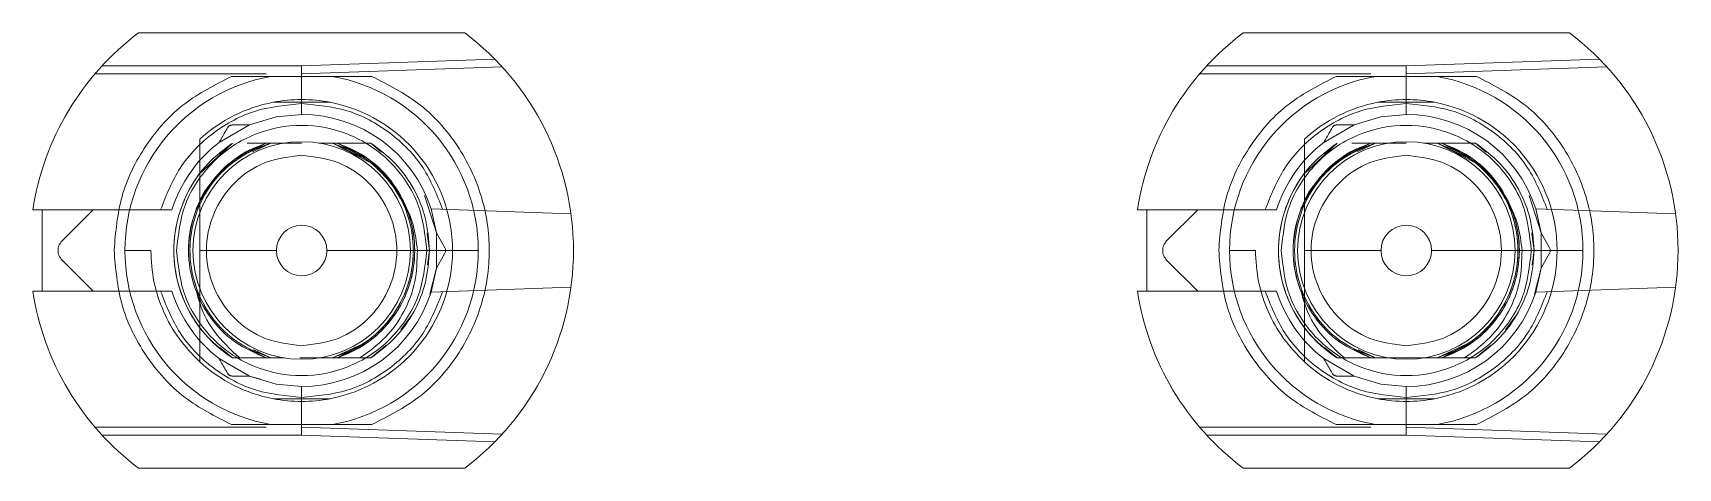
# Model space of a CAD drawing. Header units: millimetres. Extents: x -84 to 500, y -79 to 331.
# Drawn here: x 263.79 to 294.05, y 236.54 to 244.54 of the extents above; entities that cross this region are included whole.
import ezdxf
from ezdxf.lldxf.tags import DXFTag

# ---------------------------------------------------------------- set-up
doc = ezdxf.new("R2010")
doc.units = ezdxf.units.MM
tags = doc.linetypes.add('HIDDEN', pattern=[1.905, 1.27, -0.635]).pattern_tags.tags
tags[6:7] = [DXFTag(74, 4), DXFTag(75, 0), DXFTag(340, '0'), DXFTag(46, 1.0), DXFTag(50, 0.0), DXFTag(44, 0.0), DXFTag(45, 0.0)]
tags[4:5] = [DXFTag(74, 4), DXFTag(75, 0), DXFTag(340, '0'), DXFTag(46, 1.0), DXFTag(50, 0.0), DXFTag(44, 0.0), DXFTag(45, 0.0)]

msp = doc.modelspace()

# ---------------------------------------------------------------- linework, layer by layer
at = {"color": 7, "linetype": 'Continuous', "lineweight": 15}
for p, q in [((271.73, 244.54), (265.73, 244.54)), ((292.05, 244.54), (286.05, 244.54)), ((263.787, 241.29), (263.955, 241.29)), ((263.955, 241.29), (263.955, 239.79)), ((284.107, 241.29), (284.275, 241.29)), ((284.275, 241.29), (284.275, 239.79)), ((265.48, 240.54), (265.955, 240.54)), ((268.265, 240.54), (266.855, 240.54)), ((271.505, 240.54), (269.195, 240.54)), ((271.505, 240.54), (271.98, 240.54)), ((285.8, 240.54), (286.275, 240.54)), ((288.585, 240.54), (287.175, 240.54)), ((291.825, 240.54), (289.515, 240.54)), ((291.825, 240.54), (292.3, 240.54)), ((263.787, 239.79), (263.955, 239.79)), ((284.107, 239.79), (284.275, 239.79)), ((265.73, 236.54), (271.73, 236.54)), ((286.05, 236.54), (292.05, 236.54))]:
    msp.add_line(p, q, dxfattribs=at)
at = {"color": 7, "linetype": 'HIDDEN', "lineweight": 0}
for p, q in [((265.059, 243.934), (268.73, 243.934)), ((268.73, 243.934), (272.283, 244.058)), ((268.73, 243.79), (268.73, 243.934)), ((285.379, 243.934), (289.05, 243.934)), ((289.05, 243.934), (292.603, 244.058)), ((289.05, 243.79), (289.05, 243.934)), ((268.08, 243.79), (264.93, 243.79)), ((272.416, 243.919), (268.73, 243.79)), ((268.73, 243.24), (268.73, 243.79)), ((288.4, 243.79), (285.25, 243.79)), ((292.736, 243.919), (289.05, 243.79)), ((289.05, 243.24), (289.05, 243.79)), ((268.73, 243.24), (268.73, 243.04)), ((269.254, 243.265), (269.254, 243.265)), ((289.05, 243.24), (289.05, 243.04)), ((289.574, 243.265), (289.574, 243.265)), ((267.77, 242.848), (267.211, 242.526)), ((267.211, 242.526), (267.368, 242.798)), ((288.09, 242.848), (287.531, 242.526)), ((287.531, 242.526), (287.688, 242.798)), ((266.841, 241.938), (267.456, 242.515)), ((267.456, 242.515), (267.22, 242.317)), ((267.507, 242.221), (268.079, 242.515)), ((267.507, 242.221), (268.079, 242.515)), ((267.729, 242.515), (268.079, 242.515)), ((267.825, 242.355), (268.164, 242.515)), ((268.164, 242.515), (267.825, 242.355)), ((268.079, 242.515), (267.838, 242.391)), ((268.415, 242.515), (268.164, 242.515)), ((268.648, 242.515), (268.415, 242.515)), ((268.73, 242.515), (268.462, 242.515)), ((269.296, 242.515), (269.045, 242.515)), ((269.296, 242.515), (270.001, 242.154)), ((269.296, 242.515), (269.766, 242.293)), ((269.766, 242.293), (269.296, 242.515)), ((269.296, 242.515), (269.828, 242.264)), ((269.828, 242.264), (269.296, 242.515)), ((269.296, 242.515), (269.828, 242.264)), ((269.828, 242.264), (269.296, 242.515)), ((270.004, 242.515), (269.381, 242.515)), ((269.828, 242.285), (269.381, 242.515)), ((269.381, 242.515), (269.895, 242.251)), ((269.895, 242.251), (269.381, 242.515)), ((269.381, 242.515), (269.895, 242.251)), ((269.731, 242.515), (270.004, 242.515)), ((270.143, 242.398), (270.004, 242.515)), ((270.201, 242.35), (270.004, 242.515)), ((287.161, 241.938), (287.776, 242.515)), ((287.776, 242.515), (287.54, 242.317)), ((287.827, 242.221), (288.399, 242.515)), ((287.827, 242.221), (288.399, 242.515)), ((288.049, 242.515), (288.399, 242.515)), ((288.145, 242.355), (288.484, 242.515)), ((288.484, 242.515), (288.145, 242.355)), ((288.399, 242.515), (288.158, 242.391)), ((288.735, 242.515), (288.484, 242.515)), ((288.968, 242.515), (288.735, 242.515)), ((289.05, 242.515), (288.782, 242.515)), ((289.616, 242.515), (289.365, 242.515)), ((289.616, 242.515), (290.321, 242.154)), ((289.616, 242.515), (290.086, 242.293)), ((290.086, 242.293), (289.616, 242.515)), ((289.616, 242.515), (290.148, 242.264)), ((290.148, 242.264), (289.616, 242.515)), ((289.616, 242.515), (290.148, 242.264)), ((290.148, 242.264), (289.616, 242.515)), ((290.324, 242.515), (289.701, 242.515)), ((290.148, 242.285), (289.701, 242.515)), ((289.701, 242.515), (290.215, 242.251)), ((290.215, 242.251), (289.701, 242.515)), ((289.701, 242.515), (290.215, 242.251)), ((290.051, 242.515), (290.324, 242.515)), ((290.463, 242.398), (290.324, 242.515)), ((290.521, 242.35), (290.324, 242.515)), ((271.209, 240.863), (270.989, 241.551)), ((291.529, 240.863), (291.309, 241.551)), ((263.955, 241.29), (266.136, 241.29)), ((264.322, 240.717), (264.895, 241.29)), ((271.11, 241.305), (273.684, 241.215)), ((271.11, 241.305), (271.209, 240.863)), ((284.275, 241.29), (286.456, 241.29)), ((284.642, 240.717), (285.215, 241.29)), ((291.43, 241.305), (294.004, 241.215)), ((291.43, 241.305), (291.529, 240.863)), ((271.08, 240.54), (271.039, 240.864)), ((271.08, 240.54), (271.041, 240.85)), ((271.209, 240.863), (271.367, 240.59)), ((271.209, 240.217), (271.209, 240.863)), ((291.4, 240.54), (291.359, 240.864)), ((291.4, 240.54), (291.361, 240.85)), ((291.529, 240.863), (291.687, 240.59)), ((291.529, 240.217), (291.529, 240.863)), ((264.895, 239.79), (264.322, 240.363)), ((271.047, 240.275), (271.08, 240.54)), ((271.367, 240.49), (271.209, 240.217)), ((285.215, 239.79), (284.642, 240.363)), ((291.367, 240.275), (291.4, 240.54)), ((291.687, 240.49), (291.529, 240.217)), ((271.09, 239.739), (271.209, 240.217)), ((271.209, 240.217), (271.11, 239.775)), ((291.41, 239.739), (291.529, 240.217)), ((291.529, 240.217), (291.43, 239.775)), ((266.136, 239.79), (263.955, 239.79)), ((273.684, 239.865), (271.11, 239.775)), ((286.456, 239.79), (284.275, 239.79)), ((294.004, 239.865), (291.43, 239.775)), ((270.555, 239.083), (270.765, 239.365)), ((290.875, 239.083), (291.085, 239.365)), ((269.853, 238.827), (269.296, 238.565)), ((269.296, 238.565), (269.853, 238.827)), ((269.853, 238.827), (269.296, 238.565)), ((269.296, 238.565), (269.853, 238.827)), ((269.381, 238.565), (269.893, 238.828)), ((270.004, 238.565), (270.277, 238.794)), ((290.173, 238.827), (289.616, 238.565)), ((289.616, 238.565), (290.173, 238.827)), ((290.173, 238.827), (289.616, 238.565)), ((289.616, 238.565), (290.173, 238.827)), ((289.701, 238.565), (290.213, 238.828)), ((290.324, 238.565), (290.597, 238.794)), ((267.211, 238.554), (267.77, 238.232)), ((267.228, 238.756), (267.456, 238.565)), ((267.278, 238.714), (267.456, 238.565)), ((267.456, 238.565), (268.415, 238.565)), ((267.729, 238.565), (268.079, 238.565)), ((268.079, 238.565), (267.729, 238.565)), ((267.764, 238.727), (268.079, 238.565)), ((268.164, 238.565), (267.847, 238.715)), ((267.851, 238.713), (268.164, 238.565)), ((268.697, 238.565), (269.045, 238.565)), ((269.045, 238.565), (269.803, 238.565)), ((269.381, 238.565), (270.004, 238.565)), ((269.803, 238.565), (269.381, 238.565)), ((287.531, 238.554), (288.09, 238.232)), ((287.548, 238.756), (287.776, 238.565)), ((287.598, 238.714), (287.776, 238.565)), ((287.776, 238.565), (288.735, 238.565)), ((288.399, 238.565), (288.049, 238.565)), ((288.084, 238.727), (288.399, 238.565)), ((288.484, 238.565), (288.167, 238.715)), ((288.171, 238.713), (288.484, 238.565)), ((288.197, 238.565), (288.399, 238.565)), ((288.735, 238.565), (289.365, 238.565)), ((289.365, 238.565), (290.123, 238.565)), ((289.701, 238.565), (290.324, 238.565)), ((290.123, 238.565), (289.701, 238.565)), ((267.77, 238.232), (267.455, 238.232)), ((267.77, 238.232), (267.972, 238.174)), ((288.09, 238.232), (287.775, 238.232)), ((268.73, 238.04), (268.73, 237.84)), ((289.05, 238.04), (289.05, 237.84)), ((268.73, 237.29), (268.73, 237.84)), ((289.05, 237.29), (289.05, 237.84)), ((264.93, 237.29), (268.08, 237.29)), ((268.73, 237.29), (272.416, 237.161)), ((268.73, 237.29), (268.73, 237.146)), ((285.25, 237.29), (288.4, 237.29)), ((289.05, 237.29), (292.736, 237.161)), ((289.05, 237.29), (289.05, 237.146)), ((268.73, 237.146), (265.059, 237.146)), ((272.283, 237.022), (268.73, 237.146)), ((289.05, 237.146), (285.379, 237.146)), ((292.603, 237.022), (289.05, 237.146))]:
    msp.add_line(p, q, dxfattribs=at)
at = {"color": 7, "linetype": 'HIDDEN', "lineweight": 0, "flags": 128}
for points in [[(267.77, 242.848), (268.264, 242.996), (268.738, 243.04)], [(288.09, 242.848), (288.584, 242.996), (289.058, 243.04)], [(267.456, 242.515), (267.456, 242.515)], [(268.164, 242.515), (268.164, 242.515)], [(268.164, 242.515), (268.164, 242.515)], [(268.164, 242.515), (268.164, 242.515)], [(268.164, 242.515), (268.164, 242.515)], [(268.164, 242.515), (268.164, 242.515)], [(269.296, 242.515), (269.296, 242.515)], [(269.296, 242.515), (269.296, 242.515)], [(269.296, 242.515), (269.296, 242.515)], [(269.296, 242.515), (269.296, 242.515)], [(269.296, 242.515), (269.296, 242.515)], [(269.296, 242.515), (269.296, 242.515)], [(269.296, 242.515), (269.296, 242.515)], [(269.296, 242.515), (269.296, 242.515)], [(270.004, 242.515), (270.004, 242.515)], [(287.776, 242.515), (287.776, 242.515)], [(288.484, 242.515), (288.484, 242.515)], [(288.484, 242.515), (288.484, 242.515)], [(288.484, 242.515), (288.484, 242.515)], [(288.484, 242.515), (288.484, 242.515)], [(288.484, 242.515), (288.484, 242.515)], [(289.616, 242.515), (289.616, 242.515)], [(289.616, 242.515), (289.616, 242.515)], [(289.616, 242.515), (289.616, 242.515)], [(289.616, 242.515), (289.616, 242.515)], [(289.616, 242.515), (289.616, 242.515)], [(289.616, 242.515), (289.616, 242.515)], [(289.616, 242.515), (289.616, 242.515)], [(289.616, 242.515), (289.616, 242.515)], [(290.324, 242.515), (290.324, 242.515)], [(266.801, 239.764), (266.797, 239.793), (266.797, 239.801), (266.797, 239.803), (266.798, 239.804), (266.798, 239.804), (266.798, 239.804), (266.798, 239.804), (266.798, 239.804), (266.798, 239.804), (266.798, 239.804), (266.798, 239.804), (266.798, 239.804), (266.797, 239.804), (266.797, 239.804), (266.797, 239.804), (266.797, 239.804), (266.797, 239.804), (266.797, 239.804), (266.797, 239.804), (266.798, 239.804), (266.798, 239.804), (266.798, 239.804), (266.798, 239.804), (266.798, 239.804), (266.798, 239.804), (266.798, 239.804), (266.798, 239.804), (266.798, 239.804), (266.799, 239.804), (266.799, 239.804), (266.802, 239.801), (266.866, 239.671), (266.953, 239.508)], [(287.121, 239.764), (287.117, 239.793), (287.117, 239.801), (287.117, 239.803), (287.118, 239.804), (287.118, 239.804), (287.118, 239.804), (287.118, 239.804), (287.118, 239.804), (287.118, 239.804), (287.118, 239.804), (287.118, 239.804), (287.118, 239.804), (287.117, 239.804), (287.117, 239.804), (287.117, 239.804), (287.117, 239.804), (287.117, 239.804), (287.117, 239.804), (287.117, 239.804), (287.118, 239.804), (287.118, 239.804), (287.118, 239.804), (287.118, 239.804), (287.118, 239.804), (287.118, 239.804), (287.118, 239.804), (287.118, 239.804), (287.118, 239.804), (287.119, 239.804), (287.119, 239.804), (287.122, 239.801), (287.186, 239.671), (287.273, 239.508)], [(270.509, 239.513), (270.509, 239.513)], [(290.829, 239.513), (290.829, 239.513)], [(267.456, 238.565), (267.456, 238.565)], [(267.456, 238.565), (267.456, 238.565)], [(267.456, 238.565), (267.456, 238.565)], [(267.456, 238.565), (267.456, 238.565)], [(267.456, 238.565), (267.456, 238.565)], [(267.456, 238.565), (267.456, 238.565)], [(267.456, 238.565), (267.456, 238.565)], [(267.456, 238.565), (267.456, 238.565)], [(268.415, 238.565), (268.415, 238.565)], [(269.045, 238.565), (269.045, 238.565)], [(269.757, 238.761), (269.757, 238.761)], [(270.004, 238.565), (270.004, 238.565)], [(270.004, 238.565), (270.004, 238.565)], [(270.004, 238.565), (270.004, 238.565)], [(270.004, 238.565), (270.004, 238.565)], [(270.004, 238.565), (270.004, 238.565)], [(270.004, 238.565), (270.004, 238.565)], [(270.004, 238.565), (270.004, 238.565)], [(287.776, 238.565), (287.776, 238.565)], [(287.776, 238.565), (287.776, 238.565)], [(287.776, 238.565), (287.776, 238.565)], [(287.776, 238.565), (287.776, 238.565)], [(287.776, 238.565), (287.776, 238.565)], [(287.776, 238.565), (287.776, 238.565)], [(287.776, 238.565), (287.776, 238.565)], [(287.776, 238.565), (287.776, 238.565)], [(288.735, 238.565), (288.735, 238.565)], [(289.365, 238.565), (289.365, 238.565)], [(290.077, 238.761), (290.077, 238.761)], [(290.324, 238.565), (290.324, 238.565)], [(290.324, 238.565), (290.324, 238.565)], [(290.324, 238.565), (290.324, 238.565)], [(290.324, 238.565), (290.324, 238.565)], [(290.324, 238.565), (290.324, 238.565)], [(290.324, 238.565), (290.324, 238.565)], [(290.324, 238.565), (290.324, 238.565)], [(268.73, 238.04), (268.264, 238.084), (267.77, 238.232)], [(289.05, 238.04), (288.584, 238.084), (288.09, 238.232)]]:
    msp.add_lwpolyline(points, dxfattribs=at)
at = {"color": 7, "linetype": 'HIDDEN', "lineweight": 0}
for centre in [(268.73, 240.54), (289.05, 240.54)]:
    msp.add_circle(centre, 2, dxfattribs=at)
at = {"color": 7, "linetype": 'Continuous', "lineweight": 15}
for centre, radius, start, end in [((268.73, 240.54), 5, 126.8699, 171.3731), ((268.73, 240.54), 5, 306.8699, 53.1301), ((289.05, 240.54), 5, 126.8699, 171.3731), ((289.05, 240.54), 5, 306.8699, 53.1301), ((268.73, 240.54), 3.25, 100.0633, 180), ((268.73, 240.54), 3.25, 0, 79.9367), ((289.05, 240.54), 3.25, 100.0633, 180), ((289.05, 240.54), 3.25, 0, 79.9367), ((268.73, 240.54), 2.775, 100.8932, 132.5066), ((268.73, 240.54), 2.775, 79.1068, 100.8929), ((268.73, 240.54), 2.775, 0, 79.1071), ((289.05, 240.54), 2.775, 100.8932, 132.5066), ((289.05, 240.54), 2.775, 79.1068, 100.8929), ((289.05, 240.54), 2.775, 0, 79.1071), ((268.73, 240.54), 0.465, 0, 180), ((289.05, 240.54), 0.465, 0, 180), ((268.73, 240.54), 3.25, 180, 259.9367), ((268.73, 240.54), 0.465, 180, 0), ((268.73, 240.54), 2.775, 280.8929, 0), ((268.73, 240.54), 3.25, 280.0633, 0), ((289.05, 240.54), 3.25, 180, 259.9367), ((289.05, 240.54), 0.465, 180, 0), ((289.05, 240.54), 2.775, 280.8929, 0), ((289.05, 240.54), 3.25, 280.0633, 0), ((268.73, 240.54), 5, 188.6269, 233.1301), ((289.05, 240.54), 5, 188.6269, 233.1301), ((268.73, 240.54), 2.775, 227.4934, 259.1071), ((289.05, 240.54), 2.775, 227.4934, 259.1071), ((268.73, 240.54), 2.775, 259.1067, 280.8938), ((289.05, 240.54), 2.775, 259.1067, 280.8938)]:
    msp.add_arc(centre, radius, start, end, dxfattribs=at)
at = {"color": 7, "linetype": 'HIDDEN', "lineweight": 0}
for centre, radius, start, end in [((268.73, 240.54), 2.5, 17.8157, 90), ((289.05, 240.54), 2.5, 17.8157, 90), ((268.73, 240.54), 2.5, 127.4202, 162.5424), ((289.05, 240.54), 2.5, 127.4202, 162.5424), ((268.73, 240.54), 2.35, 143.5058, 237.1851), ((289.05, 240.54), 2.35, 143.5058, 237.1851), ((268.73, 240.54), 2.5, 197.4576, 232.5798), ((268.73, 240.54), 2.5, 270, 342.1843), ((289.05, 240.54), 2.5, 197.4576, 232.5798), ((289.05, 240.54), 2.5, 270, 342.1843)]:
    msp.add_arc(centre, radius, start, end, dxfattribs=at)
at = {"color": 7, "linetype": 'Continuous', "lineweight": 15}
for points, knots in [([(265.28, 240.546), (265.309, 240.88), (265.367, 241.562), (265.833, 242.499), (266.53, 243.281), (267.142, 243.589), (267.441, 243.74)], [0, 0, 0, 0, 0.244424, 0.5, 0.755576, 1, 1, 1, 1]), ([(267.441, 243.74), (267.575, 243.74), (267.749, 243.74), (267.943, 243.74), (268.024, 243.74), (268.078, 243.74), (268.117, 243.74), (268.144, 243.74), (268.158, 243.74), (268.162, 243.74), (268.162, 243.74), (268.162, 243.74)], [0, 0, 0, 0, 0.52193, 0.674707, 0.779637, 0.851731, 0.901665, 0.954566, 0.975881, 0.993094, 1, 1, 1, 1]), ([(268.162, 243.74), (268.338, 243.74), (268.69, 243.74), (269.084, 243.74), (269.276, 243.74), (269.298, 243.74)], [0, 0, 0, 0, 0.4691, 0.939613, 1, 1, 1, 1]), ([(269.298, 243.74), (269.298, 243.74), (269.3, 243.74), (269.311, 243.74), (269.355, 243.74), (269.551, 243.74), (269.785, 243.74), (269.981, 243.74), (270.019, 243.74)], [0, 0, 0, 0, 0.016929, 0.039301, 0.081695, 0.236198, 0.852157, 1, 1, 1, 1]), ([(270.019, 243.74), (270.318, 243.589), (270.93, 243.28), (271.632, 242.497), (272.081, 241.557), (272.229, 240.54), (272.081, 239.523), (271.632, 238.583), (270.93, 237.8), (270.318, 237.491), (270.019, 237.34)], [0, 0, 0, 0, 0.122204, 0.25, 0.377796, 0.5, 0.622204, 0.75, 0.877796, 1, 1, 1, 1]), ([(285.6, 240.546), (285.629, 240.88), (285.687, 241.562), (286.153, 242.499), (286.85, 243.281), (287.462, 243.589), (287.761, 243.74)], [0, 0, 0, 0, 0.244424, 0.5, 0.755576, 1, 1, 1, 1]), ([(287.761, 243.74), (287.895, 243.74), (288.069, 243.74), (288.263, 243.74), (288.344, 243.74), (288.398, 243.74), (288.437, 243.74), (288.464, 243.74), (288.478, 243.74), (288.482, 243.74), (288.482, 243.74), (288.482, 243.74)], [0, 0, 0, 0, 0.52193, 0.674707, 0.779637, 0.851731, 0.901665, 0.954566, 0.975881, 0.993094, 1, 1, 1, 1]), ([(288.482, 243.74), (288.658, 243.74), (289.01, 243.74), (289.404, 243.74), (289.596, 243.74), (289.618, 243.74)], [0, 0, 0, 0, 0.4691, 0.939613, 1, 1, 1, 1]), ([(289.618, 243.74), (289.618, 243.74), (289.62, 243.74), (289.631, 243.74), (289.675, 243.74), (289.871, 243.74), (290.105, 243.74), (290.301, 243.74), (290.339, 243.74)], [0, 0, 0, 0, 0.016929, 0.039301, 0.081695, 0.236198, 0.852157, 1, 1, 1, 1]), ([(290.339, 243.74), (290.638, 243.589), (291.25, 243.28), (291.952, 242.497), (292.401, 241.557), (292.549, 240.54), (292.401, 239.523), (291.952, 238.583), (291.25, 237.8), (290.638, 237.491), (290.339, 237.34)], [0, 0, 0, 0, 0.122204, 0.25, 0.377796, 0.5, 0.622204, 0.75, 0.877796, 1, 1, 1, 1]), ([(269.254, 243.265), (268.964, 243.265), (268.611, 243.265), (268.267, 243.265), (268.206, 243.265)], [0, 0, 0, 0, 0.8214863, 1, 1, 1, 1]), ([(289.574, 243.265), (289.284, 243.265), (288.931, 243.265), (288.587, 243.265), (288.526, 243.265)], [0, 0, 0, 0, 0.821486, 1, 1, 1, 1]), ([(266.855, 242.586), (266.855, 242.148), (266.855, 241.545), (266.855, 240.756), (266.855, 240.54)], [0, 0, 0, 0, 0.725757, 1, 1, 1, 1]), ([(287.175, 242.586), (287.175, 242.148), (287.175, 241.545), (287.175, 240.756), (287.175, 240.54)], [0, 0, 0, 0, 0.725757, 1, 1, 1, 1]), ([(267.441, 237.34), (267.141, 237.491), (266.528, 237.8), (265.83, 238.585), (265.364, 239.527), (265.308, 240.211), (265.28, 240.546)], [0, 0, 0, 0, 0.24439, 0.5, 0.75561, 1, 1, 1, 1]), ([(265.955, 240.54), (265.966, 240.348), (265.989, 239.965), (266.174, 239.416), (266.454, 238.908), (266.721, 238.632), (266.855, 238.494)], [0, 0, 0, 0, 0.2500002, 0.5000003, 0.7500002, 1, 1, 1, 1]), ([(266.855, 240.54), (266.855, 240.345), (266.855, 239.841), (266.855, 239.159), (266.855, 238.71), (266.855, 238.494)], [0, 0, 0, 0, 0.246526, 0.63814, 1, 1, 1, 1]), ([(287.761, 237.34), (287.461, 237.491), (286.848, 237.8), (286.15, 238.585), (285.684, 239.527), (285.628, 240.211), (285.6, 240.546)], [0, 0, 0, 0, 0.24439, 0.5, 0.75561, 1, 1, 1, 1]), ([(286.275, 240.54), (286.286, 240.348), (286.309, 239.965), (286.494, 239.416), (286.774, 238.908), (287.041, 238.632), (287.175, 238.494)], [0, 0, 0, 0, 0.25, 0.5, 0.75, 1, 1, 1, 1]), ([(287.175, 240.54), (287.175, 240.345), (287.175, 239.841), (287.175, 239.159), (287.175, 238.71), (287.175, 238.494)], [0, 0, 0, 0, 0.246526, 0.63814, 1, 1, 1, 1]), ([(268.206, 237.815), (268.496, 237.815), (268.849, 237.815), (269.193, 237.815), (269.254, 237.815)], [0, 0, 0, 0, 0.821497, 1, 1, 1, 1]), ([(288.526, 237.815), (288.816, 237.815), (289.169, 237.815), (289.513, 237.815), (289.574, 237.815)], [0, 0, 0, 0, 0.821497, 1, 1, 1, 1]), ([(267.441, 237.34), (267.575, 237.34), (267.749, 237.34), (267.943, 237.34), (268.024, 237.34), (268.078, 237.34), (268.117, 237.34), (268.144, 237.34), (268.158, 237.34), (268.162, 237.34), (268.162, 237.34), (268.162, 237.34)], [0, 0, 0, 0, 0.52193, 0.674707, 0.779637, 0.851731, 0.901665, 0.954566, 0.975881, 0.993094, 1, 1, 1, 1]), ([(268.162, 237.34), (268.338, 237.34), (268.69, 237.34), (269.084, 237.34), (269.276, 237.34), (269.298, 237.34)], [0, 0, 0, 0, 0.4691, 0.939613, 1, 1, 1, 1]), ([(269.298, 237.34), (269.298, 237.34), (269.3, 237.34), (269.311, 237.34), (269.355, 237.34), (269.551, 237.34), (269.785, 237.34), (269.981, 237.34), (270.019, 237.34)], [0, 0, 0, 0, 0.016929, 0.039301, 0.081695, 0.236198, 0.852157, 1, 1, 1, 1]), ([(287.761, 237.34), (287.895, 237.34), (288.069, 237.34), (288.263, 237.34), (288.344, 237.34), (288.398, 237.34), (288.437, 237.34), (288.464, 237.34), (288.478, 237.34), (288.482, 237.34), (288.482, 237.34), (288.482, 237.34)], [0, 0, 0, 0, 0.5219302, 0.6747067, 0.7796367, 0.8517307, 0.9016652, 0.9545658, 0.9758811, 0.9930943, 1, 1, 1, 1]), ([(288.482, 237.34), (288.658, 237.34), (289.01, 237.34), (289.404, 237.34), (289.596, 237.34), (289.618, 237.34)], [0, 0, 0, 0, 0.4691, 0.939613, 1, 1, 1, 1]), ([(289.618, 237.34), (289.618, 237.34), (289.62, 237.34), (289.631, 237.34), (289.675, 237.34), (289.871, 237.34), (290.105, 237.34), (290.301, 237.34), (290.339, 237.34)], [0, 0, 0, 0, 0.016929, 0.039301, 0.081695, 0.236198, 0.852157, 1, 1, 1, 1])]:
    msp.add_open_spline(points, degree=3, knots=knots, dxfattribs=at)
at = {"color": 7, "linetype": 'HIDDEN', "lineweight": 0}
for points, knots in [([(266.136, 241.29), (266.24, 241.554), (266.452, 242.097), (267.081, 242.733), (267.867, 243.161), (268.447, 243.214), (268.73, 243.24)], [0, 0, 0, 0, 0.2433924, 0.5, 0.7566076, 1, 1, 1, 1]), ([(271.322, 241.298), (271.218, 241.561), (271.005, 242.102), (270.376, 242.736), (269.591, 243.162), (269.012, 243.214), (268.73, 243.24)], [0, 0, 0, 0, 0.243423, 0.5, 0.756577, 1, 1, 1, 1]), ([(286.456, 241.29), (286.56, 241.554), (286.772, 242.097), (287.401, 242.733), (288.187, 243.161), (288.767, 243.214), (289.05, 243.24)], [0, 0, 0, 0, 0.243392, 0.5, 0.756608, 1, 1, 1, 1]), ([(291.642, 241.298), (291.538, 241.561), (291.325, 242.102), (290.696, 242.736), (289.911, 243.162), (289.332, 243.214), (289.05, 243.24)], [0, 0, 0, 0, 0.2434225, 0.5, 0.7565775, 1, 1, 1, 1]), ([(266.43, 240.54), (266.461, 240.829), (266.509, 241.276), (266.795, 241.812), (267.092, 242.177), (267.458, 242.476), (267.994, 242.754), (268.73, 242.896), (269.466, 242.754), (270.002, 242.477), (270.368, 242.178), (270.665, 241.812), (270.951, 241.276), (270.999, 240.829), (271.03, 240.54)], [0, 0, 0, 0, 0.1197215, 0.1848235, 0.25, 0.315102, 0.3802785, 0.5, 0.6197215, 0.6848235, 0.75, 0.815102, 0.8802785, 1, 1, 1, 1]), ([(267.368, 242.798), (267.327, 242.727), (267.273, 242.633), (267.225, 242.55), (267.213, 242.529), (267.211, 242.527), (267.211, 242.526)], [0, 0, 0, 0, 0.638721, 0.843752, 0.925004, 1, 1, 1, 1]), ([(267.368, 242.798), (267.373, 242.806), (267.383, 242.82), (267.404, 242.836), (267.429, 242.846), (267.446, 242.848), (267.455, 242.848)], [0, 0, 0, 0, 0.250801, 0.5, 0.7492, 1, 1, 1, 1]), ([(267.455, 242.848), (267.447, 242.848), (267.437, 242.848), (267.42, 242.842), (267.411, 242.838), (267.405, 242.835), (267.4, 242.832), (267.392, 242.826), (267.378, 242.814), (267.373, 242.805), (267.368, 242.798)], [0, 0, 0, 0, 0.300148, 0.406676, 0.452606, 0.495873, 0.540099, 0.586724, 0.694539, 1, 1, 1, 1]), ([(267.455, 242.848), (267.537, 242.848), (267.645, 242.848), (267.742, 242.848), (267.767, 242.848), (267.769, 242.848), (267.77, 242.848)], [0, 0, 0, 0, 0.638718, 0.843747, 0.925001, 1, 1, 1, 1]), ([(286.75, 240.54), (286.781, 240.829), (286.829, 241.276), (287.115, 241.812), (287.412, 242.177), (287.778, 242.476), (288.314, 242.754), (289.05, 242.896), (289.786, 242.754), (290.322, 242.477), (290.688, 242.178), (290.985, 241.812), (291.271, 241.276), (291.319, 240.829), (291.35, 240.54)], [0, 0, 0, 0, 0.119721, 0.184824, 0.25, 0.315102, 0.380279, 0.5, 0.619721, 0.684824, 0.75, 0.815102, 0.880279, 1, 1, 1, 1]), ([(287.688, 242.798), (287.647, 242.727), (287.593, 242.633), (287.545, 242.55), (287.533, 242.529), (287.531, 242.527), (287.531, 242.526)], [0, 0, 0, 0, 0.6387212, 0.8437522, 0.9250038, 1, 1, 1, 1]), ([(287.688, 242.798), (287.693, 242.806), (287.703, 242.82), (287.724, 242.836), (287.749, 242.846), (287.766, 242.848), (287.775, 242.848)], [0, 0, 0, 0, 0.250801, 0.5, 0.7492, 1, 1, 1, 1]), ([(287.775, 242.848), (287.767, 242.848), (287.757, 242.848), (287.74, 242.842), (287.731, 242.838), (287.725, 242.835), (287.72, 242.832), (287.712, 242.826), (287.698, 242.814), (287.693, 242.805), (287.688, 242.798)], [0, 0, 0, 0, 0.3001484, 0.4066758, 0.452606, 0.4958734, 0.5400992, 0.5867242, 0.6945387, 1, 1, 1, 1]), ([(287.775, 242.848), (287.857, 242.848), (287.965, 242.848), (288.062, 242.848), (288.087, 242.848), (288.089, 242.848), (288.09, 242.848)], [0, 0, 0, 0, 0.638718, 0.843747, 0.925001, 1, 1, 1, 1]), ([(268.079, 242.515), (267.879, 242.428), (267.479, 242.255), (267.018, 241.776), (266.719, 241.192), (266.616, 240.54), (266.719, 239.888), (267.018, 239.303), (267.479, 238.825), (267.879, 238.652), (268.079, 238.565)], [0, 0, 0, 0, 0.125, 0.25, 0.375, 0.5, 0.625, 0.75, 0.875, 1, 1, 1, 1]), ([(268.164, 238.565), (267.957, 238.646), (267.543, 238.808), (267.061, 239.284), (266.747, 239.876), (266.64, 240.54), (266.747, 241.204), (267.061, 241.796), (267.543, 242.272), (267.957, 242.434), (268.164, 242.515)], [0, 0, 0, 0, 0.125, 0.25, 0.375, 0.5, 0.625, 0.75, 0.875, 1, 1, 1, 1]), ([(268.164, 242.515), (267.957, 242.434), (267.543, 242.272), (267.061, 241.796), (266.747, 241.204), (266.64, 240.54), (266.747, 239.876), (267.061, 239.284), (267.543, 238.808), (267.957, 238.646), (268.164, 238.565)], [0, 0, 0, 0, 0.125, 0.25, 0.375, 0.5, 0.625, 0.75, 0.875, 1, 1, 1, 1]), ([(268.164, 238.565), (267.957, 238.646), (267.543, 238.808), (267.061, 239.284), (266.747, 239.876), (266.64, 240.54), (266.747, 241.204), (267.061, 241.796), (267.543, 242.272), (267.957, 242.434), (268.164, 242.515)], [0, 0, 0, 0, 0.125, 0.25, 0.375, 0.5, 0.625, 0.75, 0.875, 1, 1, 1, 1]), ([(268.164, 242.515), (267.957, 242.434), (267.543, 242.272), (267.061, 241.796), (266.747, 241.204), (266.64, 240.54), (266.747, 239.876), (267.061, 239.284), (267.543, 238.808), (267.957, 238.646), (268.164, 238.565)], [0, 0, 0, 0, 0.125, 0.25, 0.375, 0.5, 0.625, 0.75, 0.875, 1, 1, 1, 1]), ([(268.164, 238.565), (267.957, 238.646), (267.543, 238.808), (267.061, 239.284), (266.747, 239.876), (266.64, 240.54), (266.747, 241.204), (267.061, 241.796), (267.543, 242.272), (267.957, 242.434), (268.164, 242.515)], [0, 0, 0, 0, 0.125, 0.25, 0.375, 0.5, 0.625, 0.75, 0.875, 1, 1, 1, 1]), ([(268.164, 242.515), (267.957, 242.434), (267.543, 242.272), (267.061, 241.796), (266.747, 241.204), (266.64, 240.54), (266.747, 239.876), (267.061, 239.284), (267.543, 238.808), (267.957, 238.646), (268.164, 238.565)], [0, 0, 0, 0, 0.125, 0.25, 0.375, 0.5, 0.625, 0.75, 0.875, 1, 1, 1, 1]), ([(267.058, 241.777), (267.2, 241.939), (267.483, 242.265), (267.88, 242.432), (268.079, 242.515)], [0, 0, 0, 0, 0.5, 1, 1, 1, 1]), ([(267.286, 242.001), (267.355, 242.078), (267.57, 242.316), (267.873, 242.435), (268.079, 242.515)], [0, 0, 0, 0, 0.321279, 1, 1, 1, 1]), ([(268.164, 242.515), (268.025, 242.467), (267.746, 242.37), (267.512, 242.191), (267.395, 242.102)], [0, 0, 0, 0, 0.500001, 1, 1, 1, 1]), ([(268.164, 242.515), (268.164, 242.515), (268.163, 242.515), (268.156, 242.515), (268.129, 242.515), (268.101, 242.515), (268.079, 242.515)], [0, 0, 0, 0, 0.068898, 0.145453, 0.344929, 1, 1, 1, 1]), ([(268.079, 242.515), (268.101, 242.515), (268.129, 242.515), (268.156, 242.515), (268.163, 242.515), (268.164, 242.515), (268.164, 242.515)], [0, 0, 0, 0, 0.659471, 0.855328, 0.930516, 1, 1, 1, 1]), ([(269.296, 242.515), (269.296, 242.515), (269.297, 242.515), (269.304, 242.515), (269.331, 242.515), (269.359, 242.515), (269.381, 242.515)], [0, 0, 0, 0, 0.068868, 0.145416, 0.344909, 1, 1, 1, 1]), ([(269.381, 242.515), (269.359, 242.515), (269.331, 242.515), (269.304, 242.515), (269.297, 242.515), (269.296, 242.515), (269.296, 242.515)], [0, 0, 0, 0, 0.659358, 0.855274, 0.930498, 1, 1, 1, 1]), ([(269.296, 242.515), (269.296, 242.515), (269.297, 242.515), (269.304, 242.515), (269.331, 242.515), (269.359, 242.515), (269.381, 242.515)], [0, 0, 0, 0, 0.068948, 0.145582, 0.345171, 1, 1, 1, 1]), ([(269.296, 238.565), (269.503, 238.646), (269.917, 238.808), (270.399, 239.284), (270.713, 239.876), (270.82, 240.54), (270.713, 241.204), (270.399, 241.796), (269.917, 242.272), (269.503, 242.434), (269.296, 242.515)], [0, 0, 0, 0, 0.125, 0.25, 0.375, 0.5, 0.625, 0.75, 0.875, 1, 1, 1, 1]), ([(269.381, 242.515), (269.581, 242.428), (269.981, 242.255), (270.442, 241.776), (270.741, 241.192), (270.844, 240.54), (270.741, 239.888), (270.442, 239.303), (269.981, 238.825), (269.581, 238.652), (269.381, 238.565)], [0, 0, 0, 0, 0.125, 0.25, 0.375, 0.5, 0.625, 0.75, 0.875, 1, 1, 1, 1]), ([(270.67, 241.257), (270.594, 241.43), (270.432, 241.802), (269.978, 242.254), (269.58, 242.428), (269.381, 242.515)], [0, 0, 0, 0, 0.302544, 0.651272, 1, 1, 1, 1]), ([(269.381, 242.515), (269.585, 242.432), (269.929, 242.293), (270.173, 242.015), (270.273, 241.902)], [0, 0, 0, 0, 0.59211, 1, 1, 1, 1]), ([(288.399, 242.515), (288.199, 242.428), (287.799, 242.255), (287.338, 241.776), (287.039, 241.192), (286.936, 240.54), (287.039, 239.888), (287.338, 239.303), (287.799, 238.825), (288.199, 238.652), (288.399, 238.565)], [0, 0, 0, 0, 0.1249999, 0.2499999, 0.3749998, 0.4999998, 0.6249998, 0.7499998, 0.8749999, 1, 1, 1, 1]), ([(288.484, 238.565), (288.277, 238.646), (287.863, 238.808), (287.381, 239.284), (287.067, 239.876), (286.96, 240.54), (287.067, 241.204), (287.381, 241.796), (287.863, 242.272), (288.277, 242.434), (288.484, 242.515)], [0, 0, 0, 0, 0.125, 0.25, 0.375, 0.5, 0.625, 0.75, 0.875, 1, 1, 1, 1]), ([(288.484, 242.515), (288.277, 242.434), (287.863, 242.272), (287.381, 241.796), (287.067, 241.204), (286.96, 240.54), (287.067, 239.876), (287.381, 239.284), (287.863, 238.808), (288.277, 238.646), (288.484, 238.565)], [0, 0, 0, 0, 0.125, 0.25, 0.375, 0.5, 0.625, 0.75, 0.875, 1, 1, 1, 1]), ([(288.484, 238.565), (288.277, 238.646), (287.863, 238.808), (287.381, 239.284), (287.067, 239.876), (286.96, 240.54), (287.067, 241.204), (287.381, 241.796), (287.863, 242.272), (288.277, 242.434), (288.484, 242.515)], [0, 0, 0, 0, 0.125, 0.25, 0.375, 0.5, 0.625, 0.75, 0.875, 1, 1, 1, 1]), ([(288.484, 242.515), (288.277, 242.434), (287.863, 242.272), (287.381, 241.796), (287.067, 241.204), (286.96, 240.54), (287.067, 239.876), (287.381, 239.284), (287.863, 238.808), (288.277, 238.646), (288.484, 238.565)], [0, 0, 0, 0, 0.125, 0.25, 0.375, 0.5, 0.625, 0.75, 0.875, 1, 1, 1, 1]), ([(288.484, 238.565), (288.277, 238.646), (287.863, 238.808), (287.381, 239.284), (287.067, 239.876), (286.96, 240.54), (287.067, 241.204), (287.381, 241.796), (287.863, 242.272), (288.277, 242.434), (288.484, 242.515)], [0, 0, 0, 0, 0.125, 0.25, 0.375, 0.5, 0.625, 0.75, 0.875, 1, 1, 1, 1]), ([(288.484, 242.515), (288.277, 242.434), (287.863, 242.272), (287.381, 241.796), (287.067, 241.204), (286.96, 240.54), (287.067, 239.876), (287.381, 239.284), (287.863, 238.808), (288.277, 238.646), (288.484, 238.565)], [0, 0, 0, 0, 0.125, 0.25, 0.375, 0.5, 0.625, 0.75, 0.875, 1, 1, 1, 1]), ([(287.378, 241.777), (287.52, 241.939), (287.803, 242.265), (288.2, 242.432), (288.399, 242.515)], [0, 0, 0, 0, 0.5, 1, 1, 1, 1]), ([(287.606, 242.001), (287.675, 242.078), (287.89, 242.316), (288.193, 242.435), (288.399, 242.515)], [0, 0, 0, 0, 0.321279, 1, 1, 1, 1]), ([(288.484, 242.515), (288.345, 242.467), (288.066, 242.37), (287.832, 242.191), (287.715, 242.102)], [0, 0, 0, 0, 0.500001, 1, 1, 1, 1]), ([(288.484, 242.515), (288.484, 242.515), (288.483, 242.515), (288.476, 242.515), (288.449, 242.515), (288.421, 242.515), (288.399, 242.515)], [0, 0, 0, 0, 0.068898, 0.145453, 0.344929, 1, 1, 1, 1]), ([(288.399, 242.515), (288.421, 242.515), (288.449, 242.515), (288.476, 242.515), (288.483, 242.515), (288.484, 242.515), (288.484, 242.515)], [0, 0, 0, 0, 0.659471, 0.855328, 0.930516, 1, 1, 1, 1]), ([(289.616, 242.515), (289.616, 242.515), (289.617, 242.515), (289.624, 242.515), (289.651, 242.515), (289.679, 242.515), (289.701, 242.515)], [0, 0, 0, 0, 0.0688677, 0.1454157, 0.3449093, 1, 1, 1, 1]), ([(289.701, 242.515), (289.679, 242.515), (289.651, 242.515), (289.624, 242.515), (289.617, 242.515), (289.616, 242.515), (289.616, 242.515)], [0, 0, 0, 0, 0.659358, 0.855274, 0.930498, 1, 1, 1, 1]), ([(289.616, 242.515), (289.616, 242.515), (289.617, 242.515), (289.624, 242.515), (289.651, 242.515), (289.679, 242.515), (289.701, 242.515)], [0, 0, 0, 0, 0.068948, 0.145582, 0.345171, 1, 1, 1, 1]), ([(289.616, 238.565), (289.823, 238.646), (290.237, 238.808), (290.719, 239.284), (291.033, 239.876), (291.14, 240.54), (291.033, 241.204), (290.719, 241.796), (290.237, 242.272), (289.823, 242.434), (289.616, 242.515)], [0, 0, 0, 0, 0.125, 0.25, 0.375, 0.5, 0.625, 0.75, 0.875, 1, 1, 1, 1]), ([(289.701, 242.515), (289.901, 242.428), (290.301, 242.255), (290.762, 241.776), (291.061, 241.192), (291.164, 240.54), (291.061, 239.888), (290.762, 239.303), (290.301, 238.825), (289.901, 238.652), (289.701, 238.565)], [0, 0, 0, 0, 0.125, 0.25, 0.375, 0.5, 0.625, 0.75, 0.875, 1, 1, 1, 1]), ([(290.99, 241.257), (290.914, 241.43), (290.752, 241.802), (290.298, 242.254), (289.9, 242.428), (289.701, 242.515)], [0, 0, 0, 0, 0.302544, 0.651272, 1, 1, 1, 1]), ([(289.701, 242.515), (289.905, 242.432), (290.249, 242.293), (290.493, 242.015), (290.593, 241.902)], [0, 0, 0, 0, 0.59211, 1, 1, 1, 1]), ([(270.001, 242.154), (270.14, 242.026), (270.416, 241.77), (270.68, 241.261), (270.804, 240.707), (270.771, 240.139), (270.586, 239.6), (270.262, 239.135), (269.826, 238.764), (269.472, 238.631), (269.296, 238.565)], [0, 0, 0, 0, 0.125, 0.25, 0.375001, 0.500001, 0.625001, 0.750001, 0.875, 1, 1, 1, 1]), ([(270.602, 241.445), (270.52, 241.579), (270.356, 241.846), (270.119, 242.051), (270.001, 242.154)], [0, 0, 0, 0, 0.502467, 1, 1, 1, 1]), ([(290.321, 242.154), (290.46, 242.026), (290.736, 241.77), (291, 241.261), (291.124, 240.707), (291.091, 240.139), (290.906, 239.6), (290.582, 239.135), (290.146, 238.764), (289.792, 238.631), (289.616, 238.565)], [0, 0, 0, 0, 0.125, 0.25, 0.375001, 0.500001, 0.625001, 0.750001, 0.875, 1, 1, 1, 1]), ([(290.922, 241.445), (290.84, 241.579), (290.676, 241.846), (290.439, 242.051), (290.321, 242.154)], [0, 0, 0, 0, 0.502467, 1, 1, 1, 1]), ([(268.079, 238.565), (267.879, 238.652), (267.479, 238.825), (267.018, 239.304), (266.719, 239.888), (266.615, 240.541), (266.722, 241.188), (266.977, 241.731), (267.252, 241.978), (267.365, 242.08)], [0, 0, 0, 0, 0.149287, 0.298575, 0.447862, 0.59715, 0.746437, 0.895724, 1, 1, 1, 1]), ([(268.079, 238.565), (267.879, 238.652), (267.479, 238.825), (267.018, 239.304), (266.719, 239.888), (266.615, 240.541), (266.722, 241.188), (266.975, 241.728), (267.247, 241.973), (267.357, 242.072)], [0, 0, 0, 0, 0.149669, 0.299339, 0.449008, 0.598677, 0.748346, 0.898016, 1, 1, 1, 1]), ([(267.355, 242.07), (267.245, 241.971), (266.975, 241.727), (266.722, 241.188), (266.615, 240.541), (266.719, 239.888), (267.018, 239.304), (267.479, 238.825), (267.879, 238.652), (268.079, 238.565)], [0, 0, 0, 0, 0.101378, 0.251148, 0.400918, 0.550689, 0.700459, 0.85023, 1, 1, 1, 1]), ([(268.079, 238.565), (267.879, 238.652), (267.479, 238.825), (267.018, 239.304), (266.719, 239.888), (266.615, 240.541), (266.723, 241.187), (266.957, 241.7), (267.202, 241.924), (267.286, 242.001)], [0, 0, 0, 0, 0.153218, 0.306436, 0.459655, 0.612873, 0.766091, 0.919309, 1, 1, 1, 1]), ([(267.395, 242.102), (267.303, 242.015), (267.195, 241.914), (267.091, 241.8), (267.069, 241.781), (267.062, 241.777), (267.06, 241.776), (267.059, 241.776), (267.058, 241.777), (267.058, 241.777)], [0, 0, 0, 0, 0.805359, 0.945967, 0.982692, 0.993233, 0.996919, 0.998502, 1, 1, 1, 1]), ([(288.399, 238.565), (288.199, 238.652), (287.799, 238.825), (287.338, 239.304), (287.039, 239.888), (286.935, 240.541), (287.042, 241.188), (287.297, 241.731), (287.572, 241.978), (287.685, 242.08)], [0, 0, 0, 0, 0.149287, 0.298575, 0.447862, 0.59715, 0.746437, 0.895724, 1, 1, 1, 1]), ([(288.399, 238.565), (288.199, 238.652), (287.799, 238.825), (287.338, 239.304), (287.039, 239.888), (286.935, 240.541), (287.042, 241.188), (287.295, 241.728), (287.567, 241.973), (287.677, 242.072)], [0, 0, 0, 0, 0.149669, 0.299339, 0.449008, 0.598677, 0.748346, 0.898016, 1, 1, 1, 1]), ([(287.675, 242.07), (287.565, 241.971), (287.295, 241.727), (287.042, 241.188), (286.935, 240.541), (287.039, 239.888), (287.338, 239.304), (287.799, 238.825), (288.199, 238.652), (288.399, 238.565)], [0, 0, 0, 0, 0.101378, 0.251148, 0.400918, 0.550689, 0.700459, 0.85023, 1, 1, 1, 1]), ([(288.399, 238.565), (288.199, 238.652), (287.799, 238.825), (287.338, 239.304), (287.039, 239.888), (286.935, 240.541), (287.043, 241.187), (287.277, 241.7), (287.522, 241.924), (287.606, 242.001)], [0, 0, 0, 0, 0.153218, 0.306436, 0.459655, 0.612873, 0.766091, 0.919309, 1, 1, 1, 1]), ([(287.715, 242.102), (287.623, 242.015), (287.515, 241.914), (287.411, 241.8), (287.389, 241.781), (287.382, 241.777), (287.38, 241.776), (287.379, 241.776), (287.378, 241.777), (287.378, 241.777)], [0, 0, 0, 0, 0.8053593, 0.9459667, 0.9826923, 0.9932326, 0.9969187, 0.9985022, 1, 1, 1, 1]), ([(267.045, 241.759), (266.934, 241.571), (266.712, 241.196), (266.618, 240.539), (266.718, 239.889), (267.018, 239.303), (267.479, 238.825), (267.879, 238.652), (268.079, 238.565)], [0, 0, 0, 0, 0.1666667, 0.3333333, 0.5, 0.6666666, 0.8333333, 1, 1, 1, 1]), ([(287.365, 241.759), (287.254, 241.571), (287.032, 241.196), (286.938, 240.539), (287.038, 239.889), (287.338, 239.303), (287.799, 238.825), (288.199, 238.652), (288.399, 238.565)], [0, 0, 0, 0, 0.166667, 0.333333, 0.5, 0.666667, 0.833333, 1, 1, 1, 1]), ([(266.136, 241.29), (266.164, 241.29), (266.219, 241.29), (266.287, 241.29), (266.336, 241.29), (266.342, 241.29), (266.345, 241.29)], [0, 0, 0, 0, 0.2581054, 0.5125954, 0.7555938, 1, 1, 1, 1]), ([(269.381, 238.565), (269.518, 238.62), (269.793, 238.729), (270.149, 238.999), (270.443, 239.333), (270.659, 239.722), (270.788, 240.148), (270.824, 240.591), (270.77, 241.034), (270.658, 241.308), (270.602, 241.445)], [0, 0, 0, 0, 0.125, 0.25, 0.375, 0.5, 0.625, 0.75, 0.875, 1, 1, 1, 1]), ([(270.602, 241.445), (270.67, 241.302), (270.807, 241.015), (270.842, 240.699), (270.859, 240.54)], [0, 0, 0, 0, 0.4970634, 1, 1, 1, 1]), ([(286.456, 241.29), (286.484, 241.29), (286.539, 241.29), (286.607, 241.29), (286.656, 241.29), (286.662, 241.29), (286.665, 241.29)], [0, 0, 0, 0, 0.258105, 0.512595, 0.755594, 1, 1, 1, 1]), ([(289.701, 238.565), (289.838, 238.62), (290.113, 238.729), (290.469, 238.999), (290.763, 239.333), (290.979, 239.722), (291.108, 240.148), (291.144, 240.591), (291.09, 241.034), (290.978, 241.308), (290.922, 241.445)], [0, 0, 0, 0, 0.1250001, 0.2500003, 0.3750004, 0.5000004, 0.6250004, 0.7500003, 0.8750002, 1, 1, 1, 1]), ([(290.922, 241.445), (290.99, 241.302), (291.127, 241.015), (291.162, 240.699), (291.179, 240.54)], [0, 0, 0, 0, 0.497063, 1, 1, 1, 1]), ([(271.03, 240.54), (270.999, 240.251), (270.951, 239.804), (270.665, 239.268), (270.368, 238.903), (270.002, 238.604), (269.466, 238.326), (268.73, 238.184), (267.994, 238.326), (267.458, 238.603), (267.092, 238.902), (266.795, 239.268), (266.509, 239.804), (266.461, 240.251), (266.43, 240.54)], [0, 0, 0, 0, 0.119721, 0.184824, 0.25, 0.315102, 0.380279, 0.5, 0.619721, 0.684824, 0.75, 0.815102, 0.880279, 1, 1, 1, 1]), ([(269.803, 238.565), (269.966, 238.682), (270.289, 238.915), (270.63, 239.408), (270.844, 239.959), (270.854, 240.347), (270.859, 240.54)], [0, 0, 0, 0, 0.255054, 0.506739, 0.755054, 1, 1, 1, 1]), ([(291.35, 240.54), (291.319, 240.251), (291.271, 239.804), (290.985, 239.268), (290.688, 238.903), (290.322, 238.604), (289.786, 238.326), (289.05, 238.184), (288.314, 238.326), (287.778, 238.603), (287.412, 238.902), (287.115, 239.268), (286.829, 239.804), (286.781, 240.251), (286.75, 240.54)], [0, 0, 0, 0, 0.119721, 0.184824, 0.25, 0.315102, 0.380279, 0.5, 0.619721, 0.684824, 0.75, 0.815102, 0.880279, 1, 1, 1, 1]), ([(290.123, 238.565), (290.286, 238.682), (290.609, 238.915), (290.95, 239.408), (291.164, 239.959), (291.174, 240.347), (291.179, 240.54)], [0, 0, 0, 0, 0.255054, 0.506739, 0.755054, 1, 1, 1, 1]), ([(268.73, 237.84), (268.447, 237.866), (267.867, 237.919), (267.081, 238.347), (266.452, 238.983), (266.24, 239.526), (266.136, 239.79)], [0, 0, 0, 0, 0.243392, 0.5, 0.756608, 1, 1, 1, 1]), ([(266.136, 239.79), (266.164, 239.79), (266.219, 239.79), (266.287, 239.79), (266.337, 239.79), (266.342, 239.79), (266.345, 239.79)], [0, 0, 0, 0, 0.25862, 0.513617, 0.75609, 1, 1, 1, 1]), ([(267.591, 238.565), (267.424, 238.718), (267.09, 239.023), (266.876, 239.476), (266.81, 239.728), (266.801, 239.764)], [0, 0, 0, 0, 0.461832, 0.924144, 1, 1, 1, 1]), ([(268.73, 237.84), (269.012, 237.866), (269.591, 237.918), (270.376, 238.344), (271.005, 238.978), (271.218, 239.519), (271.322, 239.782)], [0, 0, 0, 0, 0.243423, 0.5, 0.756577, 1, 1, 1, 1]), ([(289.05, 237.84), (288.767, 237.866), (288.187, 237.919), (287.401, 238.347), (286.772, 238.983), (286.56, 239.526), (286.456, 239.79)], [0, 0, 0, 0, 0.243392, 0.5, 0.756608, 1, 1, 1, 1]), ([(286.456, 239.79), (286.484, 239.79), (286.539, 239.79), (286.607, 239.79), (286.657, 239.79), (286.662, 239.79), (286.665, 239.79)], [0, 0, 0, 0, 0.25862, 0.513617, 0.75609, 1, 1, 1, 1]), ([(287.911, 238.565), (287.744, 238.718), (287.41, 239.023), (287.196, 239.476), (287.13, 239.728), (287.121, 239.764)], [0, 0, 0, 0, 0.461832, 0.924144, 1, 1, 1, 1]), ([(289.05, 237.84), (289.332, 237.866), (289.911, 237.918), (290.696, 238.344), (291.325, 238.978), (291.538, 239.519), (291.642, 239.782)], [0, 0, 0, 0, 0.2434225, 0.5, 0.7565775, 1, 1, 1, 1]), ([(267.211, 238.554), (267.211, 238.553), (267.213, 238.551), (267.225, 238.53), (267.255, 238.478), (267.305, 238.391), (267.346, 238.32), (267.368, 238.282)], [0, 0, 0, 0, 0.074114, 0.154923, 0.35991, 0.65372, 1, 1, 1, 1]), ([(268.079, 238.565), (268.101, 238.565), (268.129, 238.565), (268.156, 238.565), (268.163, 238.565), (268.164, 238.565), (268.164, 238.565)], [0, 0, 0, 0, 0.659326, 0.855277, 0.93051, 1, 1, 1, 1]), ([(268.164, 238.565), (268.164, 238.565), (268.163, 238.565), (268.156, 238.565), (268.129, 238.565), (268.101, 238.565), (268.079, 238.565)], [0, 0, 0, 0, 0.0688397, 0.1453138, 0.3446789, 1, 1, 1, 1]), ([(268.079, 238.565), (268.101, 238.565), (268.129, 238.565), (268.156, 238.565), (268.163, 238.565), (268.164, 238.565), (268.164, 238.565)], [0, 0, 0, 0, 0.659561, 0.8553789, 0.9305367, 1, 1, 1, 1]), ([(269.296, 238.565), (269.296, 238.565), (269.297, 238.565), (269.304, 238.565), (269.331, 238.565), (269.359, 238.565), (269.381, 238.565)], [0, 0, 0, 0, 0.0688628, 0.1453806, 0.3448142, 1, 1, 1, 1]), ([(269.296, 238.565), (269.296, 238.565), (269.297, 238.565), (269.304, 238.565), (269.331, 238.565), (269.359, 238.565), (269.381, 238.565)], [0, 0, 0, 0, 0.068947, 0.145569, 0.345136, 1, 1, 1, 1]), ([(269.381, 238.565), (269.359, 238.565), (269.331, 238.565), (269.304, 238.565), (269.297, 238.565), (269.296, 238.565), (269.296, 238.565)], [0, 0, 0, 0, 0.659587, 0.855421, 0.930569, 1, 1, 1, 1]), ([(287.531, 238.554), (287.531, 238.553), (287.533, 238.551), (287.545, 238.53), (287.575, 238.478), (287.625, 238.391), (287.666, 238.32), (287.688, 238.282)], [0, 0, 0, 0, 0.074114, 0.154923, 0.35991, 0.65372, 1, 1, 1, 1]), ([(288.399, 238.565), (288.421, 238.565), (288.449, 238.565), (288.476, 238.565), (288.483, 238.565), (288.484, 238.565), (288.484, 238.565)], [0, 0, 0, 0, 0.659326, 0.855277, 0.93051, 1, 1, 1, 1]), ([(288.484, 238.565), (288.484, 238.565), (288.483, 238.565), (288.476, 238.565), (288.449, 238.565), (288.421, 238.565), (288.399, 238.565)], [0, 0, 0, 0, 0.06884, 0.145314, 0.344679, 1, 1, 1, 1]), ([(288.399, 238.565), (288.421, 238.565), (288.449, 238.565), (288.476, 238.565), (288.483, 238.565), (288.484, 238.565), (288.484, 238.565)], [0, 0, 0, 0, 0.659561, 0.855379, 0.930537, 1, 1, 1, 1]), ([(289.616, 238.565), (289.616, 238.565), (289.617, 238.565), (289.624, 238.565), (289.651, 238.565), (289.679, 238.565), (289.701, 238.565)], [0, 0, 0, 0, 0.068863, 0.145381, 0.344814, 1, 1, 1, 1]), ([(289.616, 238.565), (289.616, 238.565), (289.617, 238.565), (289.624, 238.565), (289.651, 238.565), (289.679, 238.565), (289.701, 238.565)], [0, 0, 0, 0, 0.0689465, 0.145569, 0.3451359, 1, 1, 1, 1]), ([(289.701, 238.565), (289.679, 238.565), (289.651, 238.565), (289.624, 238.565), (289.617, 238.565), (289.616, 238.565), (289.616, 238.565)], [0, 0, 0, 0, 0.659587, 0.855421, 0.930569, 1, 1, 1, 1]), ([(267.455, 238.232), (267.446, 238.232), (267.429, 238.234), (267.404, 238.244), (267.383, 238.26), (267.373, 238.274), (267.368, 238.282)], [0, 0, 0, 0, 0.250801, 0.5, 0.7492, 1, 1, 1, 1]), ([(267.368, 238.282), (267.372, 238.275), (267.378, 238.266), (267.392, 238.254), (267.399, 238.249), (267.404, 238.245), (267.41, 238.242), (267.419, 238.238), (267.437, 238.232), (267.447, 238.232), (267.455, 238.232)], [0, 0, 0, 0, 0.300148, 0.406676, 0.452606, 0.495873, 0.540099, 0.586724, 0.694539, 1, 1, 1, 1]), ([(267.455, 238.232), (267.537, 238.232), (267.645, 238.232), (267.742, 238.232), (267.767, 238.232), (267.769, 238.232), (267.77, 238.232)], [0, 0, 0, 0, 0.638677, 0.843739, 0.924999, 1, 1, 1, 1]), ([(287.775, 238.232), (287.766, 238.232), (287.749, 238.234), (287.724, 238.244), (287.703, 238.26), (287.693, 238.274), (287.688, 238.282)], [0, 0, 0, 0, 0.250801, 0.5, 0.7492, 1, 1, 1, 1]), ([(287.688, 238.282), (287.692, 238.275), (287.698, 238.266), (287.712, 238.254), (287.719, 238.249), (287.724, 238.245), (287.73, 238.242), (287.739, 238.238), (287.757, 238.232), (287.767, 238.232), (287.775, 238.232)], [0, 0, 0, 0, 0.300148, 0.406676, 0.452606, 0.495873, 0.540099, 0.586724, 0.694539, 1, 1, 1, 1]), ([(287.775, 238.232), (287.857, 238.232), (287.965, 238.232), (288.062, 238.232), (288.087, 238.232), (288.089, 238.232), (288.09, 238.232)], [0, 0, 0, 0, 0.6386768, 0.8437391, 0.9249986, 1, 1, 1, 1])]:
    msp.add_open_spline(points, degree=3, knots=knots, dxfattribs=at)
for points in [[(267.456, 242.515), (267.3, 242.397), (266.987, 242.162), (266.646, 241.675), (266.429, 241.127), (266.356, 240.54), (266.429, 239.953), (266.646, 239.405), (266.987, 238.918), (267.3, 238.683), (267.456, 238.565)], [(268.164, 242.515), (268.025, 242.467), (267.746, 242.37), (267.512, 242.191), (267.395, 242.102)], [(271.08, 240.54), (271.066, 240.736), (271.038, 241.127), (270.812, 241.675), (270.474, 242.162), (270.16, 242.397), (270.004, 242.515)], [(271.08, 240.54), (271.066, 240.736), (271.038, 241.127), (270.812, 241.675), (270.474, 242.162), (270.16, 242.397), (270.004, 242.515)], [(287.776, 242.515), (287.62, 242.397), (287.307, 242.162), (286.966, 241.675), (286.749, 241.127), (286.676, 240.54), (286.749, 239.953), (286.966, 239.405), (287.307, 238.918), (287.62, 238.683), (287.776, 238.565)], [(288.484, 242.515), (288.345, 242.467), (288.066, 242.37), (287.832, 242.191), (287.715, 242.102)], [(291.4, 240.54), (291.386, 240.736), (291.358, 241.127), (291.132, 241.675), (290.794, 242.162), (290.48, 242.397), (290.324, 242.515)], [(291.4, 240.54), (291.386, 240.736), (291.358, 241.127), (291.132, 241.675), (290.794, 242.162), (290.48, 242.397), (290.324, 242.515)], [(268.73, 238.79), (268.501, 238.816), (268.043, 238.869), (267.46, 239.274), (267.071, 239.852), (266.934, 240.54), (267.071, 241.228), (267.46, 241.806), (268.043, 242.211), (268.501, 242.264), (268.73, 242.29)], [(268.73, 242.29), (268.959, 242.264), (269.417, 242.211), (270, 241.806), (270.389, 241.228), (270.526, 240.54), (270.389, 239.852), (270, 239.274), (269.417, 238.869), (268.959, 238.816), (268.73, 238.79)], [(289.05, 238.79), (288.821, 238.816), (288.363, 238.869), (287.78, 239.274), (287.391, 239.852), (287.254, 240.54), (287.391, 241.228), (287.78, 241.806), (288.363, 242.211), (288.821, 242.264), (289.05, 242.29)], [(289.05, 242.29), (289.279, 242.264), (289.737, 242.211), (290.32, 241.806), (290.709, 241.228), (290.846, 240.54), (290.709, 239.852), (290.32, 239.274), (289.737, 238.869), (289.279, 238.816), (289.05, 238.79)], [(264.322, 240.363), (264.301, 240.389), (264.26, 240.441), (264.243, 240.54), (264.26, 240.639), (264.301, 240.691), (264.322, 240.717)], [(284.642, 240.363), (284.621, 240.389), (284.58, 240.441), (284.563, 240.54), (284.58, 240.639), (284.621, 240.691), (284.642, 240.717)], [(270.004, 238.565), (270.16, 238.683), (270.474, 238.918), (270.812, 239.405), (271.038, 239.953), (271.066, 240.344), (271.08, 240.54)], [(270.004, 238.565), (270.16, 238.683), (270.474, 238.918), (270.812, 239.405), (271.038, 239.953), (271.066, 240.344), (271.08, 240.54)], [(271.367, 240.59), (271.37, 240.582), (271.378, 240.566), (271.381, 240.54), (271.378, 240.514), (271.37, 240.498), (271.367, 240.49)], [(290.324, 238.565), (290.48, 238.683), (290.794, 238.918), (291.132, 239.405), (291.358, 239.953), (291.386, 240.344), (291.4, 240.54)], [(290.324, 238.565), (290.48, 238.683), (290.794, 238.918), (291.132, 239.405), (291.358, 239.953), (291.386, 240.344), (291.4, 240.54)], [(291.687, 240.59), (291.69, 240.582), (291.698, 240.566), (291.701, 240.54), (291.698, 240.514), (291.69, 240.498), (291.687, 240.49)]]:
    msp.add_open_spline(points, degree=3, dxfattribs=at)

doc.saveas('drawing.dxf')
